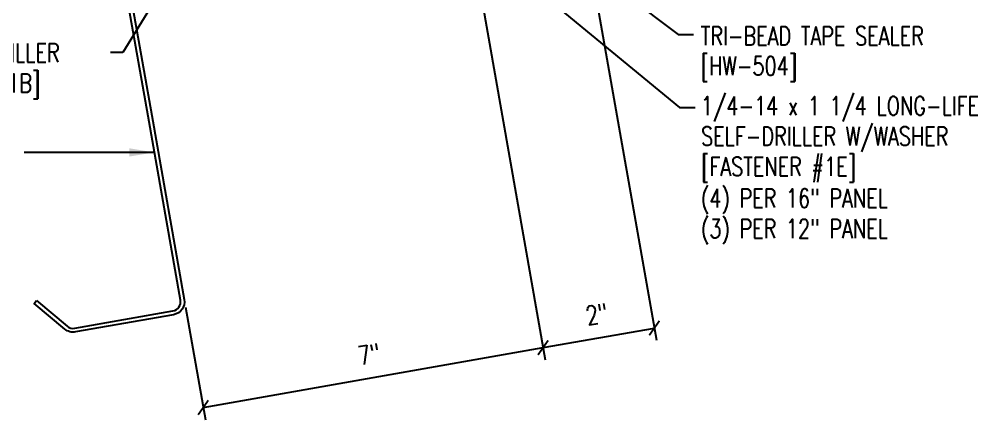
# Model space of a CAD drawing. Header units: inches. Extents: x -3 to 187, y 8 to 95.
# Drawn here: x 8.05 to 27.21, y 7.65 to 15.66 of the extents above; entities that cross this region are included whole.
import ezdxf

# ---------------------------------------------------------------- set-up
doc = ezdxf.new("R2010")
doc.units = ezdxf.units.IN
doc.header["$MEASUREMENT"] = 0
for name, color, linetype in [('DIM', 2, 'Continuous'), ('STLA', 10, 'Continuous'), ('TEXT', 2, 'Continuous')]:
    doc.layers.add(name, color=color, linetype=linetype)
doc.styles.add('TEXT', font='SIMPLEX', dxfattribs={"width": 0.75, "height": 6})
doc.styles.add('TEXT1', font='ROMANS.shx', dxfattribs={"width": 0.75, "height": 0.375})
doc.dimstyles.new('DETAIL', dxfattribs={"dimscale": 4, "dimtxt": 0.375, "dimasz": 0.0625, "dimexe": 0.0625, "dimexo": 0.125, "dimgap": 0.0625, "dimtad": 1, "dimdec": 4, "dimzin": 3, "dimdsep": 46, "dimlunit": 4, "dimtxsty": 'TEXT1', "dimblk": 'ARCHTICK', "dimcen": 0.0625, "dimclrd": 7, "dimclre": 7, "dimclrt": 2, "dimadec": 0, "dimazin": 0, "dimtfac": 0.59375, "dimtdec": 4, "dimtmove": 0, "dimatfit": 3, "dimfxl": 0, "dimfrac": 2, "dimtolj": 1, "dimtzin": 3, "dimarcsym": 0})
doc.dimstyles.new('DETAIL$7', dxfattribs={"dimscale": 4, "dimtxt": 6, "dimasz": 0.125, "dimexe": 0.0625, "dimexo": 0.125, "dimgap": 0.0625, "dimtad": 1, "dimdec": 5, "dimzin": 3, "dimdsep": 46, "dimlunit": 4, "dimtxsty": 'TEXT', "dimblk": 'ARCHTICK', "dimcen": 0.0625, "dimclrd": 7, "dimclre": 7, "dimclrt": 2, "dimadec": 0, "dimazin": 0, "dimtfac": 0.666667, "dimtdec": 5, "dimtmove": 0, "dimatfit": 3, "dimfxl": 0, "dimfrac": 2, "dimtolj": 1, "dimtzin": 3, "dimarcsym": 0})

# ---------------------------------------------------------------- blocks, each defined once
blk = doc.blocks.new('_ArchTick')
at = {"color": 0, "linetype": 'ByBlock', "const_width": 0.15}
blk.add_lwpolyline([(-0.5, -0.5), (0.5, 0.5)], dxfattribs=at)
blk = doc.blocks.new('*D18')
at = {"layer": 'DEFPOINTS', "color": 0}
for p in [(16.626, 19.849), (11.291, 10.391), (18.523, 9.091)]:
    blk.add_point(p, dxfattribs=at)
at = {"layer": 'DIM', "color": 7, "lineweight": -2}
for p, q in [((16.713, 19.356), (18.567, 8.845)), ((11.377, 9.898), (11.774, 7.647)), ((11.731, 7.894), (18.523, 9.091))]:
    blk.add_line(p, q, dxfattribs=at)
at = {"layer": 'DIM', "color": 7, "lineweight": -2, "xscale": 0.25, "yscale": 0.25, "zscale": 0.25}
for p, rotation in [((18.523, 9.091), 9.99999999999999), ((11.731, 7.894), 190)]:
    blk.add_blockref('_ArchTick', p, dxfattribs=dict(at, rotation=rotation))
at = {"layer": 'DIM', "color": 2, "insert": (15.045, 8.959), "char_height": 0.375, "attachment_point": 5, "rotation": 10, "style": 'TEXT1'}
blk.add_mtext('\\A1;7"', dxfattribs=at)
blk = doc.blocks.new('dsc-HW-504')
at = {"layer": 'TEXT', "style": 'TEXT1', "width": 0.75}
for s, p in [('TRI-BEAD TAPE SEALER', (0, 0)), ('[HW-504]', (0, -0.6))]:
    blk.add_text(s, height=0.375, dxfattribs=at).set_placement(p)
at = {"layer": 'TEXT', "style": 'TEXT1', "flags": 1}
for tag, p in [('COLOR', (0, -1.2)), ('CALC', (0, -1.2)), ('OPT1', (0, -1.2)), ('OPT2', (0, -1.2)), ('OPT3', (0, -1.2)), ('GAGE', (0, -1.2)), ('SHPLN', (0, -1.2)), ('PART', (0, -1.2)), ('DESCRIPTION', (0, -1.2)), ('MULTIPLE', (0, -1.2)), ('SPARE1', (0, -1.8)), ('SPARE2', (0, -1.8)), ('SPARE3', (0, -1.8)), ('SPARE4', (0, -1.8)), ('SPARE5', (0, -1.8)), ('SPARE6', (0, -1.8)), ('SPARE7', (0, -1.8)), ('SPARE8', (0, -1.8)), ('SPARE9', (0, -1.8)), ('SPARE10', (0, -1.8))]:
    blk.add_attdef(tag, p, '', height=0.375, dxfattribs=at)
blk = doc.blocks.new('FD-F1B')
at = {"layer": 'TEXT', "style": 'TEXT1', "width": 0.75}
for s, p in [('1/4-14 x 1 1/4 SELF-DRILLER', (0.0047, -0.0408)), ('W/O WASHER [FASTENER #1B]', (0.0047, -0.1926))]:
    blk.add_text(s, height=0.09375, dxfattribs=at).set_placement(p)
blk.add_attdef('(QUANTITY)', (0.0047, -0.3444), '', height=0.0938, dxfattribs=at)
blk = doc.blocks.new('FD-F1E')
at = {"layer": 'TEXT', "style": 'TEXT1', "width": 0.75}
for s, p in [('1/4-14 x 1 1/4 LONG-LIFE', (0.0047, -0.0408)), ('SELF-DRILLER W/WASHER', (0.0047, -0.1926)), ('[FASTENER #1E]', (0.0047, -0.3444))]:
    blk.add_text(s, height=0.09375, dxfattribs=at).set_placement(p)
blk.add_attdef('(QUANTITY)', (0.9263, -0.3444), '', height=0.0938, dxfattribs=at)

msp = doc.modelspace()

# ---------------------------------------------------------------- linework, layer by layer
at = {"layer": 'DIM', "color": 7}
for p, q in [((16.71331, 19.35627), (18.5667, 8.84515)), ((19.11427, 18.75599), (20.79261, 9.23764)), ((18.52329, 9.09135), (20.7492, 9.48384))]:
    msp.add_line(p, q, dxfattribs=at)
at = {"layer": 'STLA'}
msp.add_lwpolyline([(8.39976, 10.03244), (9.01086, 9.51966, 0.22169466), (9.16394, 9.47865), (11.12423, 9.8243, 0.41421356), (11.27633, 10.04151), (10.62726, 13.72252), (9.9782, 17.40354, -0.41421356), (10.19089, 17.70729), (11.90498, 18.00953, -0.22169466), (12.11905, 17.95217), (12.73015, 17.43939), (12.68213, 17.38217), (12.07103, 17.89494, 0.22169466), (11.91795, 17.93596), (10.20386, 17.63372, 0.41421356), (10.05177, 17.41651), (10.70083, 13.7355), (11.34989, 10.05448, -0.41421356), (11.13721, 9.75073), (9.17691, 9.40508, -0.22169466), (8.96284, 9.46244), (8.35174, 9.97521)], format="xyb", close=True, dxfattribs=at)

# ---------------------------------------------------------------- block references
at = {"layer": 'DIM', "color": 7, "xscale": 0.25, "yscale": 0.25, "zscale": 0.25}
for p, rotation in [((20.74735, 9.48352), 9.99999999999999), ((18.52329, 9.09135), 190)]:
    msp.add_blockref('_ArchTick', p, dxfattribs=dict(at, rotation=rotation))
at = {"layer": 'TEXT'}
msp.add_blockref('dsc-HW-504', (21.67271, 15.13776), dxfattribs=at)
at = {"layer": 'TEXT', "xscale": 4, "yscale": 4, "zscale": 4}
msp.add_blockref('FD-F1B', (2.63307, 14.9654), dxfattribs=at).add_auto_attribs({'(QUANTITY)': '(2) PER CLIP'})
msp.add_blockref('FD-F1E', (21.66167, 13.90327), dxfattribs=at)

# ---------------------------------------------------------------- texts
at = {"layer": 'DIM', "color": 2, "insert": (19.59907, 9.76156), "char_height": 0.375, "attachment_point": 5, "rotation": 10, "style": 'TEXT1'}
msp.add_mtext('\\A1;2"', dxfattribs=at)
at = {"layer": 'TEXT', "style": 'TEXT1', "width": 0.75}
for s, p in [('(4) PER 16" PANEL', (21.67818, 11.89264)), ('(3) PER 12" PANEL', (21.67818, 11.28336))]:
    msp.add_text(s, height=0.375, dxfattribs=at).set_placement(p)

# ---------------------------------------------------------------- dimensions: what is measured, and where the dimension line sits
at = {"layer": 'DIM'}
dim = msp.add_linear_dim(base=(18.52329, 9.09135), p1=(11.29067, 10.39057), p2=(16.62649, 19.84868), angle=10, text='7"', dimstyle='DETAIL', dxfattribs=at)
dim.commit()
dim.dimension.update_dxf_attribs({"geometry": '*D18', "text_midpoint": (15.04494, 8.95854)})

# ---------------------------------------------------------------- leaders
for points in [[(15.50082, 19.68818), (21.22532, 15.35296), (21.532, 15.35296)], [(15.30441, 18.80228), (21.24763, 13.89303), (21.56066, 13.89303)], [(10.75536, 12.99604), (8.97232, 12.99604), (8.14852, 12.99604)]]:
    msp.add_leader(points, dimstyle='DETAIL$7')
at = {"layer": 'TEXT'}
msp.add_leader([(11.31739, 16.93886), (10.12493, 14.99592), (9.87758, 14.99592)], dimstyle='DETAIL$7', dxfattribs=at)

doc.saveas('drawing.dxf')
